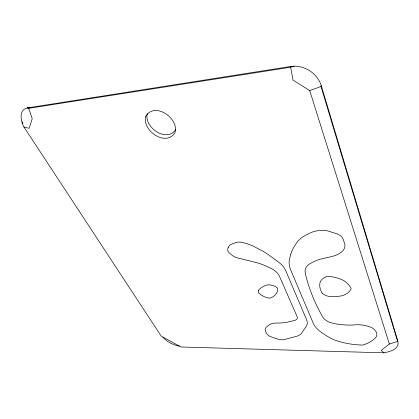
<?xml version="1.0" encoding="UTF-8"?>
<svg xmlns="http://www.w3.org/2000/svg" width="419" height="419" viewBox="0 0 419 419"><rect width="100%" height="100%" fill="white"/><g stroke="black" fill="none" stroke-linecap="round" stroke-linejoin="round"><path stroke-width="0.63" d="M384.008 352.835L381.164 350.478L389.356 343.999L397.621 341.49L397.731 340.689L321.253 85.659C317.403 73.178 303.885 64.526 290.938 66.443L27.261 107.945C18.399 110.029 20.751 121.122 23.935 126.978L161.242 336.164L181.003 346.99L384.008 352.835C390.047 351.515 400.15 349.226 397.731 340.689M147.294 113.476C143.591 127.167 166.626 143.178 175.771 129.644M397.621 341.49L321.001 86.455L321.253 85.659M290.938 66.443L290.645 67.223L293.022 80.087L309.72 90.609L389.356 343.999M309.72 90.609L321.001 86.455M294.018 66.165L290.645 67.223L28.749 108.327L27.261 107.945L29.257 107.636L28.749 108.327L32.221 118.755L29.162 128.319L23.935 126.978M179.437 346.099C173.194 345.005 167.155 342.004 162.891 337.258M22.123 121.882L22.883 123.537M145.791 116.393C141.774 130.492 165.824 147.148 174.891 132.813C179.699 118.498 154.428 101.178 145.791 116.393M290.749 254.406L289.639 258.586A38.716 24.449 13.5 0 0 290.901 270.375L313.543 323.945A28.843 16.577 13 0 0 320.221 331.471A68.753 40.543 11.3 0 0 333.398 339.62A53.862 31.582 12.3 0 0 362.681 345.052A43.283 24.941 13.2 0 0 375.152 338.133A13.701 7.762 11.9 0 0 371.637 327.574A20.809 11.685 12 0 0 355.736 324.783A46.32 27.916 12.9 0 1 330.125 322.53A12.9 7.5 13.3 0 1 322.709 316.947A497.227 272.989 -7.1 0 1 305.304 273.434A20.018 12.507 13.7 0 1 307.185 265.981L307.939 265.211A20.018 12.507 13.7 0 1 310.804 263.263A47.064 28.843 12.4 0 1 319.838 259.309L331.722 256.543A29.592 19.641 14 0 0 343.187 250.452L344.041 249.012A14.424 9.49 13.1 0 0 344.565 243.502L343.161 239.275A9.658 6.405 12.8 0 0 336.52 233.697L328.307 231.089A16.488 10.878 13.5 0 0 323.887 230.408L322.426 230.366A25.512 16.676 13.4 0 0 310.4 232.901L306.389 234.855A41.575 26.711 12.9 0 0 296.243 243.397L294.358 246.32A67.81 42.801 11.5 0 0 290.749 254.406M228.156 247.692L227.873 248.577A8.343 5.243 19.6 0 0 228.475 252.07A23.019 14.665 19.1 0 0 232.136 255.265L232.985 255.878A10.245 6.442 19.4 0 0 237.966 258.041L254.841 262.174A37.443 22.39 18.1 0 1 264.913 265.573L270.14 267.945A15.891 9.705 17.5 0 1 279.389 276.095L297.118 316.633A6.604 3.792 15.7 0 1 294.646 320.425L289.01 321.792A43.073 25.402 17.3 0 1 277.629 323.075L276.053 323.054A12.397 6.903 16.3 0 0 269.506 324.73L266.997 326.563A11.999 6.652 16.5 0 0 265.306 330.827L266.51 333.273A7.374 4.07 16.6 0 0 270.302 336.551L277.373 338.934A9.428 5.211 16.3 0 0 283.59 339.736L296.212 336.405A17.766 9.993 16 0 0 300.612 334.231L301.481 333.367A17.766 9.993 16 0 0 302.403 331.9L306.127 326.537A19.138 10.92 15.9 0 0 306.603 319.744L285.664 270.522A23.344 14.393 17.6 0 0 278.405 262.016L268.019 254.443A31.865 19.641 18.6 0 0 262.509 251.012L255.271 247.179A31.488 19.468 19.1 0 0 245.66 243.308L243.664 242.737A11.308 7.149 19.2 0 0 238.662 242.082L238.008 242.124A9.988 6.322 19.3 0 0 235.106 242.858L232.016 244.02A12.177 7.662 19.4 0 0 228.156 247.692M258.492 290.367L258.387 290.666A7.317 4.342 17.3 0 0 258.298 291.608L258.345 291.933A7.317 4.342 17.3 0 0 258.691 292.933A13.858 8.286 17.1 0 0 267.196 297.752L267.977 297.94A4.834 2.86 17.1 0 0 271.439 297.621A24.339 14.597 18 0 0 277.116 292.059A15.87 9.511 17.5 0 0 277.629 289.026L277.551 288.571A4.08 2.446 16.8 0 0 274.948 286.303A14.199 8.432 17 0 0 269.92 284.92A8.401 5.023 17 0 0 265.306 285.512A40.402 23.584 15.6 0 0 259.251 289.325A7.317 4.342 17.3 0 0 258.492 290.367M322.216 293.148L321.572 292.116A30.676 18.745 12.2 0 1 319.765 284.391A18.185 11.14 12.9 0 1 327.056 276.404A24.035 14.592 13.3 0 1 343.507 280.421A23.825 14.503 13.5 0 1 351.174 288.623A22.909 14.131 13.4 0 1 342.161 295.735A36.898 23.113 13.6 0 1 330.366 296.521A8.574 5.206 13.5 0 1 322.216 293.148"/></g></svg>
